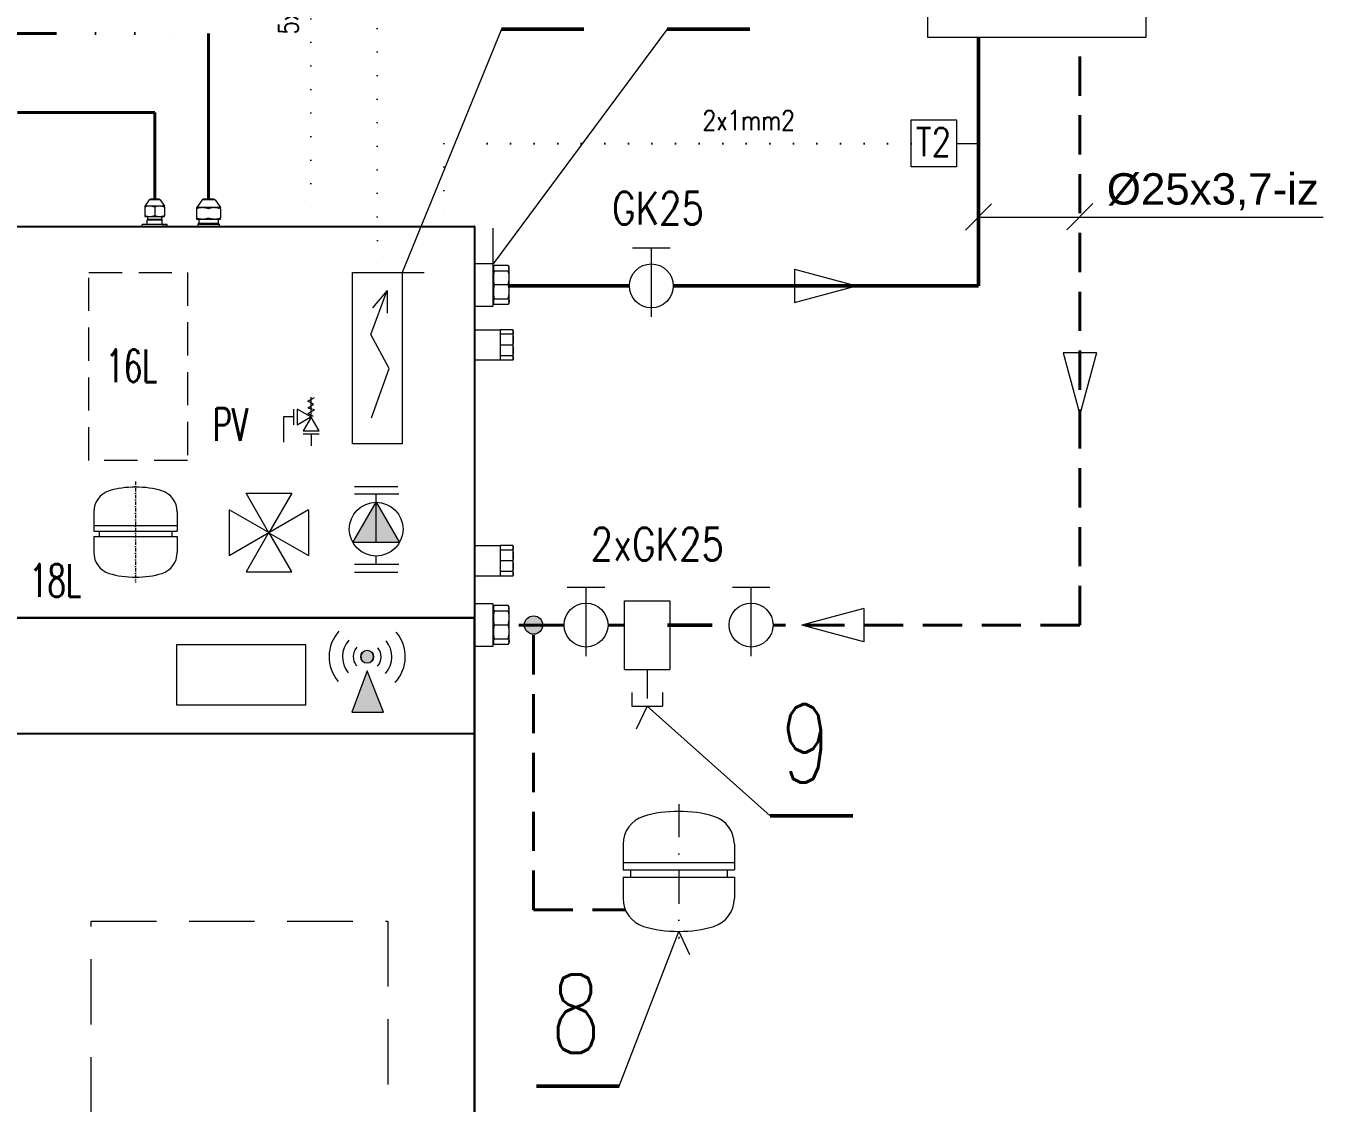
# Model space of a CAD drawing. Header units: millimetres. Extents: x 1046 to 79138, y -20101 to 54562.
# Drawn here: x 8291 to 13251, y 29270 to 33390 of the extents above; entities that cross this region are included whole.
import ezdxf

# ---------------------------------------------------------------- set-up
doc = ezdxf.new("R2010")
doc.units = ezdxf.units.MM
for name, pattern in [('ACAD_ISO06W100', [36, 24, -3, 0, -3, 0, -3, 0, -3]), ('ACAD_ISO07W100', [3, 0, -3]), ('ACAD_ISO11W100', [33, 12, -3, 12, -3, 0, -3]), ('DASH', [75, 50, -25]), ('DASHDOT2', [12.7, 6.35, -3.175, 0, -3.175]), ('DASHED2', [9.525, 6.35, -3.175]), ('ČÁRKOVANÁ3', [7.5, 5, -2.5])]:
    doc.linetypes.add(name, pattern=pattern)
for name, color, linetype, lineweight in [('ARMATURY', 7, 'Continuous', 9), ('H____ZEICHNEN', 7, 'Continuous', 9), ('PISMO-R', 6, 'Continuous', 9), ('PRIEČKY', 7, 'Continuous', 9), ('SPIATOCKA', 5, 'DASHED2', 50), ('STENY', 7, 'Continuous', 9), ('TENKE', 7, 'Continuous', 9), ('vyk-privod', 1, 'Continuous', 50), ('vyk-tc-privod', 175, 'ACAD_ISO06W100', 40), ('vyk-tc-vratka', 30, 'ACAD_ISO11W100', 40), ('vyk-vratka_35°C', 132, 'DASH', 40), ('vyk_POPIS', 7, 'Continuous', 20)]:
    doc.layers.add(name, color=color, linetype=linetype, lineweight=lineweight)
doc.layers.add('PDF2_Geometry', color=7, linetype='Continuous')
doc.layers.add('vyk--TEXT', color=7, linetype='Continuous')
doc.styles.add('ARIAL', font='arial.ttf')
doc.styles.add('ROMANS', font='romans.shx', dxfattribs={"width": 0.65, "height": 100})
doc.styles.add('STYLE4', font='romans.shx', dxfattribs={"width": 0.75, "height": 125})
doc.styles.add('TEXT125', font='romans.shx', dxfattribs={"width": 0.8, "height": 100})

# ---------------------------------------------------------------- blocks, each defined once
blk = doc.blocks.new('predny pohľad 151-A')
at = {"layer": 'PDF2_Geometry', "lineweight": 13}
for points in [[(9772.7, 8562.5), (9772.7, 8561.7), (9773.7, 8561.7), (9773.7, 8562.5), (9773.2, 8562.5), (9772.8, 8562.5), (9772.7, 8562.5), (9772.7, 9060.8), (9772.7, 9061.6), (9773.7, 9061.6), (9773.7, 9060.8), (10372, 9060.8), (10372, 8562.5), (9773.7, 8562.5), (9773.7, 9060.8), (9773.2, 9060.8), (9772.8, 9060.8), (9772.7, 9060.8)], [(9773.7, 9060.8), (9773.7, 9061.3), (9773.7, 9061.6), (9773.7, 9061.8), (10372, 9061.8), (10372, 9061.6), (10372, 9061.3), (10372, 9060.8)], [(10372, 9061.8), (10372, 9061.8)], [(10373, 9060.8), (10373, 8562.5), (10372.9, 8562.5), (10372.5, 8562.5), (10372, 8562.5), (10372, 8561.7), (10373, 8561.7), (10373, 8562.5)], [(10372, 9060.8), (10372, 9060.8)], [(10372, 9060.8), (10372, 9060.8)], [(10372, 9060.8), (10372, 9060.8)], [(10373, 8959.5), (10396.4, 8959.5), (10396.4, 8959.6), (10396.4, 8960), (10396.4, 8960.4), (10396.4, 8961.1), (10396.4, 8962.1), (10396.4, 8963.2), (10396.4, 8964.4), (10396.4, 8965.8), (10396.4, 8967.4), (10396.4, 8969.2), (10396.4, 8971.1), (10396.4, 8973), (10396.4, 8975.1), (10396.4, 8977.3), (10396.4, 8979.6), (10396.4, 8981.8), (10396.4, 8984.2), (10396.4, 8986.6), (10396.4, 8988.9), (10396.4, 8991.2), (10396.4, 8993.5), (10396.4, 8995.8), (10396.4, 8998), (10396.4, 9000.1), (10396.4, 9002), (10396.4, 9003.9), (10396.4, 9005.6), (10396.4, 9007.3), (10396.4, 9008.7), (10396.4, 9010), (10396.4, 9011), (10396.4, 9011.9), (10396.4, 9012.7), (10396.4, 9013.2), (10396.4, 9013.5), (10396.4, 9013.6), (10373, 9013.6)], [(10415.4, 8961.8), (10397.6, 8961.8), (10397.1, 8962.8), (10396.7, 8963.9), (10396.5, 8965.4), (10396.6, 8966.3), (10396.8, 8967.2), (10397.2, 8968.2), (10397.6, 8969), (10415.4, 8969), (10416, 8968), (10416.4, 8966.9), (10416.5, 8965.4), (10416.5, 8964.5), (10416.3, 8963.6), (10415.9, 8962.6), (10415.4, 8961.8), (10416.5, 8963.6), (10416.5, 8963.8), (10416.5, 8964.1), (10416.5, 8964.6), (10416.5, 8965.4), (10416.5, 8966.4), (10416.5, 8967.5), (10416.5, 8968.9), (10416.5, 8970.4), (10416.5, 8972), (10416.5, 8973.9), (10416.5, 8975.8), (10416.5, 8977.9), (10416.5, 8980), (10416.5, 8982.2), (10416.5, 8984.4), (10416.5, 8986.7), (10416.5, 8988.9), (10416.5, 8991.1), (10416.5, 8993.3), (10416.5, 8995.5), (10416.5, 8997.5), (10416.5, 8999.4), (10416.5, 9001.2), (10416.5, 9002.9), (10416.5, 9004.5), (10416.5, 9005.8), (10416.5, 9007), (10416.5, 9007.9), (10416.5, 9008.7), (10416.5, 9009.2), (10416.5, 9009.6), (10416.5, 9009.7), (10415.4, 9011.6)], [(10397.6, 9011.6), (10396.5, 9009.7), (10396.5, 9009.6), (10396.5, 9009.2), (10396.5, 9008.7), (10396.5, 9007.9), (10396.5, 9007), (10396.5, 9005.8), (10396.5, 9004.5), (10396.5, 9002.9), (10396.5, 9001.2), (10396.5, 8999.4), (10396.5, 8997.5), (10396.5, 8995.5), (10396.5, 8993.3), (10396.5, 8991.1), (10396.5, 8988.9), (10396.5, 8986.7), (10396.5, 8984.4), (10396.5, 8982.2), (10396.5, 8980), (10396.5, 8977.9), (10396.5, 8975.8), (10396.5, 8973.9), (10396.5, 8972), (10396.5, 8970.4), (10396.5, 8968.9), (10396.5, 8967.5), (10396.5, 8966.4), (10396.5, 8965.4), (10396.5, 8964.6), (10396.5, 8964.1), (10396.5, 8963.8), (10396.5, 8963.6), (10397.6, 8961.8)], [(10415.4, 9004.3), (10415.9, 9005.2), (10416.3, 9006.1), (10416.5, 9007), (10416.5, 9007.9), (10416.4, 9009.4), (10416, 9010.5), (10415.4, 9011.6), (10397.6, 9011.6), (10397.2, 9010.7), (10396.8, 9009.8), (10396.6, 9008.8), (10396.5, 9007.9), (10396.7, 9006.4), (10397.1, 9005.3), (10397.6, 9004.3)], [(10396.5, 9000.7), (10396.4, 9000.7)], [(10415.4, 8986.7), (10415.9, 8988.8), (10416.3, 8991), (10416.5, 8993.2), (10416.5, 8995.5), (10416.4, 8999.1), (10416, 9001.7), (10415.4, 9004.3), (10397.6, 9004.3), (10397.2, 9002.1), (10396.8, 8999.9), (10396.6, 8997.7), (10396.5, 8995.5), (10396.7, 8991.8), (10397.1, 8989.2), (10397.6, 8986.7)], [(10416.5, 9007.6), (10415.5, 9007.6)], [(10415.4, 8969), (10415.9, 8971.2), (10416.3, 8973.4), (10416.5, 8975.6), (10416.5, 8977.9), (10416.4, 8981.5), (10416, 8984.1), (10415.4, 8986.7), (10397.6, 8986.7), (10397.2, 8984.5), (10396.8, 8982.3), (10396.6, 8980.1), (10396.5, 8977.9), (10396.7, 8974.2), (10397.1, 8971.6), (10397.6, 8969)], [(10396.4, 8972.6), (10396.5, 8972.6)], [(10416.5, 8965.7), (10415.5, 8965.7)], [(10373, 8891.1), (10405.4, 8891.1), (10405.4, 8891.2), (10405.4, 8891.5), (10405.4, 8892), (10405.4, 8892.7), (10405.4, 8893.6), (10405.4, 8894.7), (10405.4, 8896), (10405.4, 8897.4), (10405.4, 8898.9), (10405.4, 8900.6), (10405.4, 8902.4), (10405.4, 8904.2), (10405.4, 8906.2), (10405.4, 8908.1), (10405.4, 8910.1), (10405.4, 8912.1), (10405.4, 8914.1), (10405.4, 8916), (10405.4, 8917.8), (10405.4, 8919.6), (10405.4, 8921.3), (10405.4, 8922.8), (10405.4, 8924.2), (10405.4, 8925.5), (10405.4, 8926.6), (10405.4, 8927.5), (10405.4, 8928.2), (10405.4, 8928.7), (10405.4, 8929), (10405.4, 8929.1), (10373, 8929.1)], [(10405.4, 8928.3), (10405.7, 8929.6), (10405.4, 8928.6)], [(10421.4, 8929.6), (10405.7, 8929.6)], [(10405.4, 8920.9), (10405.7, 8923.9), (10405.4, 8925.2)], [(10405.4, 8907.1), (10405.7, 8910.1), (10405.4, 8913.1)], [(10421.4, 8923.9), (10405.7, 8923.9)], [(10405.4, 8895.1), (10405.7, 8896.3), (10405.4, 8899.4)], [(10421.4, 8910.1), (10405.7, 8910.1)], [(10421.4, 8896.3), (10405.7, 8896.3)], [(10405.4, 8891.6), (10405.7, 8890.6), (10405.4, 8891.9)], [(10421.4, 8890.6), (10405.7, 8890.6)], [(10373, 8616), (10405.4, 8616), (10405.4, 8616), (10405.4, 8616.4), (10405.4, 8616.9), (10405.4, 8617.6), (10405.4, 8618.5), (10405.4, 8619.6), (10405.4, 8620.8), (10405.4, 8622.2), (10405.4, 8623.8), (10405.4, 8625.5), (10405.4, 8627.2), (10405.4, 8629.1), (10405.4, 8631), (10405.4, 8633), (10405.4, 8635), (10405.4, 8636.9), (10405.4, 8638.9), (10405.4, 8640.8), (10405.4, 8642.7), (10405.4, 8644.5), (10405.4, 8646.1), (10405.4, 8647.7), (10405.4, 8649.1), (10405.4, 8650.3), (10405.4, 8651.4), (10405.4, 8652.3), (10405.4, 8653), (10405.4, 8653.6), (10405.4, 8653.9), (10405.4, 8654), (10373, 8654)], [(10405.4, 8653.2), (10405.7, 8654.5), (10405.4, 8653.5)], [(10405.4, 8645.7), (10405.7, 8648.7), (10405.4, 8650)], [(10421.4, 8654.5), (10405.7, 8654.5)], [(10421.4, 8648.7), (10405.7, 8648.7)], [(10405.4, 8631.9), (10405.7, 8635), (10405.4, 8638)], [(10421.4, 8635), (10405.7, 8635)], [(10405.4, 8619.9), (10405.7, 8621.2), (10405.4, 8624.2)], [(10405.4, 8616.4), (10405.7, 8615.5), (10405.4, 8616.7)], [(10421.4, 8621.2), (10405.7, 8621.2)], [(10421.4, 8615.5), (10405.7, 8615.5)], [(10373, 8525.9), (10396.4, 8525.9), (10396.4, 8526), (10396.4, 8526.3), (10396.4, 8526.8), (10396.4, 8527.5), (10396.4, 8528.4), (10396.4, 8529.5), (10396.4, 8530.8), (10396.4, 8532.2), (10396.4, 8533.8), (10396.4, 8535.5), (10396.4, 8537.4), (10396.4, 8539.4), (10396.4, 8541.5), (10396.4, 8543.7), (10396.4, 8545.9), (10396.4, 8548.2), (10396.4, 8550.5), (10396.4, 8552.9), (10396.4, 8555.3), (10396.4, 8557.6), (10396.4, 8559.9), (10396.4, 8562.2), (10396.4, 8564.3), (10396.4, 8566.4), (10396.4, 8568.4), (10396.4, 8570.3), (10396.4, 8572), (10396.4, 8573.6), (10396.4, 8575.1), (10396.4, 8576.3), (10396.4, 8577.4), (10396.4, 8578.3), (10396.4, 8579), (10396.4, 8579.5), (10396.4, 8579.8), (10396.4, 8579.9), (10373, 8579.9)], [(10396.5, 8567), (10396.4, 8567)], [(10397.6, 8577.9), (10396.5, 8576), (10396.5, 8575.9), (10396.5, 8575.6), (10396.5, 8575), (10396.5, 8574.3), (10396.5, 8573.3), (10396.5, 8572.1), (10396.5, 8570.8), (10396.5, 8569.3), (10396.5, 8567.6), (10396.5, 8565.8), (10396.5, 8563.9), (10396.5, 8561.8), (10396.5, 8559.7), (10396.5, 8557.5), (10396.5, 8555.3), (10396.5, 8553), (10396.5, 8550.8), (10396.5, 8548.5), (10396.5, 8546.3), (10396.5, 8544.2), (10396.5, 8542.2), (10396.5, 8540.2), (10396.5, 8538.4), (10396.5, 8536.7), (10396.5, 8535.2), (10396.5, 8533.9), (10396.5, 8532.7), (10396.5, 8531.8), (10396.5, 8531), (10396.5, 8530.4), (10396.5, 8530.1), (10396.5, 8530), (10397.6, 8528.1), (10397.1, 8529.2), (10396.7, 8530.2), (10396.5, 8531.8), (10396.6, 8532.7), (10396.8, 8533.6), (10397.2, 8534.5), (10397.6, 8535.4), (10415.4, 8535.4), (10416, 8534.3), (10416.4, 8533.3), (10416.5, 8531.8), (10416.5, 8530.8), (10416.3, 8529.9), (10415.9, 8529), (10415.4, 8528.1), (10397.6, 8528.1)], [(10415.4, 8570.6), (10415.9, 8571.5), (10416.3, 8572.4), (10416.5, 8573.3), (10416.5, 8574.3), (10416.4, 8575.8), (10416, 8576.9), (10415.4, 8577.9), (10397.6, 8577.9), (10397.2, 8577), (10396.8, 8576.1), (10396.6, 8575.2), (10396.5, 8574.3), (10396.7, 8572.8), (10397.1, 8571.7), (10397.6, 8570.6)], [(10415.4, 8553), (10415.9, 8555.2), (10416.3, 8557.4), (10416.5, 8559.6), (10416.5, 8561.8), (10416.4, 8565.4), (10416, 8568.1), (10415.4, 8570.6), (10397.6, 8570.6), (10397.2, 8568.5), (10396.8, 8566.3), (10396.6, 8564), (10396.5, 8561.8), (10396.7, 8558.2), (10397.1, 8555.6), (10397.6, 8553)], [(10415.4, 8528.1), (10416.5, 8530), (10416.5, 8530.1), (10416.5, 8530.4), (10416.5, 8531), (10416.5, 8531.8), (10416.5, 8532.7), (10416.5, 8533.9), (10416.5, 8535.2), (10416.5, 8536.7), (10416.5, 8538.4), (10416.5, 8540.2), (10416.5, 8542.2), (10416.5, 8544.2), (10416.5, 8546.3), (10416.5, 8548.5), (10416.5, 8550.8), (10416.5, 8553), (10416.5, 8555.3), (10416.5, 8557.5), (10416.5, 8559.7), (10416.5, 8561.8), (10416.5, 8563.9), (10416.5, 8565.8), (10416.5, 8567.6), (10416.5, 8569.3), (10416.5, 8570.8), (10416.5, 8572.1), (10416.5, 8573.3), (10416.5, 8574.3), (10416.5, 8575), (10416.5, 8575.6), (10416.5, 8575.9), (10416.5, 8576), (10415.4, 8577.9)], [(10416.5, 8574), (10415.5, 8574)], [(10372, 8562.5), (10372, 8562), (10372, 8561.7), (10372, 8561.5), (9773.7, 8561.5), (9773.7, 8561.7), (9773.7, 8562), (9773.7, 8562.5)], [(10372, 8414.1), (10372, 8562.5)], [(10372, 8562.5), (10372, 8562.5)], [(10372, 8562.5), (10372, 8562.5)], [(10373, 8561.7), (10373, 8414.9)], [(10415.4, 8535.4), (10415.9, 8537.6), (10416.3, 8539.8), (10416.5, 8542), (10416.5, 8544.2), (10416.4, 8547.9), (10416, 8550.4), (10415.4, 8553), (10397.6, 8553), (10397.2, 8550.8), (10396.8, 8548.7), (10396.6, 8546.4), (10396.5, 8544.2), (10396.7, 8540.6), (10397.1, 8538), (10397.6, 8535.4)], [(10396.4, 8539), (10396.5, 8539)], [(10416.5, 8532.1), (10415.5, 8532.1)], [(9773.7, 8414.1), (9773.7, 8414.6), (9773.7, 8415), (9773.7, 8415.1), (10372, 8415.1), (10372, 8415), (10372, 8414.6), (10372, 8414.1)], [(10373, 8414.1), (10372.9, 8414.1), (10372.5, 8414.1), (10372, 8414.1), (10372, 8414.9), (10373, 8414.9), (10373, 8414.1), (10373, 7216.5), (10372.9, 7216.5), (10372.5, 7216.5), (10372, 7216.5), (10372, 7216), (10372, 7215.6), (10372, 7215.5), (9773.7, 7215.5), (9773.7, 7215.6), (9773.7, 7216), (9773.7, 7216.5)], [(10372, 8414.1), (10372, 8414.1)], [(10372, 8414.1), (10372, 8414.1)], [(10372, 8414.1), (10372, 8414.1)]]:
    blk.add_lwpolyline(points, dxfattribs=at)
for points in [[(10373, 9061.6), (10372, 9061.6), (10372, 9060.8), (10372.5, 9060.8), (10372.9, 9060.8), (10373, 9060.8)], [(10421.8, 8926.8), (10421.8, 8927.5), (10421.8, 8928), (10421.8, 8928.1), (10421.4, 8929.6), (10421.7, 8928.2)], [(10421.8, 8917), (10421.8, 8918.8), (10421.8, 8920.5), (10421.8, 8922.1), (10421.8, 8923.5), (10421.8, 8924.8), (10421.8, 8925.9), (10421.8, 8926.7), (10421.7, 8925.3), (10421.4, 8923.9), (10421.7, 8920.5)], [(10421.8, 8903.2), (10421.8, 8905.1), (10421.8, 8907.1), (10421.8, 8909.1), (10421.8, 8911.1), (10421.8, 8913.1), (10421.8, 8915.1), (10421.8, 8917), (10421.7, 8913.6), (10421.4, 8910.1), (10421.7, 8906.7)], [(10421.8, 8903.2), (10421.7, 8899.8), (10421.4, 8896.3), (10421.7, 8894.9), (10421.8, 8893.5), (10421.8, 8894.3), (10421.8, 8895.4), (10421.8, 8896.7), (10421.8, 8898.1), (10421.8, 8899.7), (10421.8, 8901.4)], [(10421.4, 8890.6), (10421.8, 8892.1), (10421.8, 8892.2), (10421.8, 8892.7), (10421.8, 8893.5), (10421.7, 8892)], [(10421.8, 8651.6), (10421.8, 8652.4), (10421.8, 8652.8), (10421.8, 8653), (10421.4, 8654.5), (10421.7, 8653)], [(10421.8, 8641.8), (10421.8, 8643.7), (10421.8, 8645.4), (10421.8, 8647), (10421.8, 8648.4), (10421.8, 8649.6), (10421.8, 8650.7), (10421.8, 8651.6), (10421.7, 8650.2), (10421.4, 8648.7), (10421.7, 8645.3)], [(10421.8, 8628.1), (10421.8, 8630), (10421.8, 8632), (10421.8, 8634), (10421.8, 8636), (10421.8, 8638), (10421.8, 8640), (10421.8, 8641.8), (10421.7, 8638.4), (10421.4, 8635), (10421.7, 8631.5)], [(10421.8, 8628.1), (10421.7, 8624.6), (10421.4, 8621.2), (10421.7, 8619.8), (10421.8, 8618.3), (10421.8, 8619.2), (10421.8, 8620.3), (10421.8, 8621.5), (10421.8, 8623), (10421.8, 8624.5), (10421.8, 8626.3)], [(10421.4, 8615.5), (10421.8, 8617), (10421.8, 8617.1), (10421.8, 8617.6), (10421.8, 8618.3), (10421.7, 8616.9)], [(9992.7, 8527.6), (9992.7, 8451.4), (10157.4, 8451.4), (10157.4, 8527.6)], [(9773.7, 8414.1), (9773.7, 7216.5), (10372, 7216.5), (10372, 8414.1)]]:
    blk.add_lwpolyline(points, close=True, dxfattribs=at)
blk.add_open_spline([(10372.6, 9061.6), (10372.5, 9061.7), (10372.2, 9061.8), (10372, 9061.8)], degree=3, dxfattribs=at)

msp = doc.modelspace()

# ---------------------------------------------------------------- hatches: boundary and pattern name
at = {"layer": 'ARMATURY', "ltscale": 2}
msp.add_hatch(color=256, dxfattribs=at).paths.add_polyline_path([(9630.7, 31568.1), (9541.7, 31413.9), (9719.8, 31413.9)])
at = {"layer": 'TENKE'}
h = msp.add_hatch(color=256, dxfattribs=at)
h.paths.add_polyline_path([(10232.5, 31133.6, 0.414214), (10197.5, 31098.6), (10232.5, 31098.6)])
h.paths.add_polyline_path([(10232.5, 31133.6), (10232.5, 31063.6, 0.414214), (10267.5, 31098.6, 0.414214)])
h.paths.add_polyline_path([(10232.5, 31098.6), (10197.5, 31098.6, 0.414214), (10232.5, 31063.6)])
at = {"layer": 'TENKE', "ltscale": 50}
h = msp.add_hatch(color=256, dxfattribs=at)
h.dxf.hatch_style = 1
h.paths.add_polyline_path([(9620.8, 30977.4, 1), (9571.5, 30977.4, 1)])
h.paths.add_polyline_path([(9596.2, 30924), (9537.6, 30765.9), (9658.9, 30765.9)])

# ---------------------------------------------------------------- linework, layer by layer
at = {"color": 0, "linetype": 'ACAD_ISO07W100', "ltscale": 30}
msp.add_line((11676.5, 32941.3, -7), (9889.3, 32941.3, -1.9), dxfattribs=at)
at = {"layer": 'ARMATURY'}
for p, q in [((10754.8, 32539.8, -0.8), (10611.1, 32539.8, -0.8)), ((9381.9, 31894.4, -0.8), (9381.9, 31970.8, -0.8)), ((9275.9, 31894.5, -0.8), (9275.9, 31798.1, -0.8)), ((9316, 31894.5, -0.8), (9275.9, 31894.5, -0.8)), ((9316, 31864.1, -0.8), (9316, 31924.9, -0.8)), ((9381.2, 31894.5, -0.8), (9328.6, 31924.9, -0.8)), ((9328.6, 31924.9, -0.8), (9328.6, 31864.1, -0.8)), ((9328.6, 31864.1, -0.8), (9381.2, 31894.5, -0.8)), ((9381.9, 31894.4, -0.8), (9351.5, 31841.7, -0.8)), ((9368.8, 31908.1, -0.8), (9395.1, 31921.3, -0.8)), ((9368.8, 31908.1, -0.8), (9389.2, 31897.9, -0.8)), ((9412.3, 31841.7, -0.8), (9381.9, 31894.4, -0.8)), ((9351.5, 31841.7, -0.8), (9412.3, 31841.7, -0.8)), ((9412.3, 31829.1, -0.8), (9351.5, 31829.1, -0.8)), ((9381.9, 31829.1, -0.8), (9381.9, 31784.7, -0.8)), ((10505.1, 31242.3, -0.8), (10361.3, 31242.3, -0.8)), ((11136.3, 31242.3, -0.8), (10992.6, 31242.3, -0.8))]:
    msp.add_line(p, q, dxfattribs=at)
at = {"layer": 'ARMATURY', "ltscale": 2}
for p, q in [((10682.9, 32277.1, -0.8), (10682.9, 32539.8, -0.8)), ((9548.2, 31629.2, -0.8), (9713.2, 31629.2, -0.8)), ((9717.9, 31599.8, -0.8), (9548.2, 31599.8, -0.8)), ((9717.9, 31330.8, -0.8), (9548.2, 31330.8, -0.8)), ((9548.2, 31301.4, -0.8), (9713.2, 31301.4, -0.8)), ((10433.2, 30979.6, -0.8), (10433.2, 31242.3, -0.8)), ((11064.4, 30979.6, -0.8), (11064.4, 31242.3, -0.8)), ((10666.7, 30928.4, -1.2), (10666.7, 30817.4, -1.2)), ((10608.1, 30841.1, -1.2), (10608.1, 30788.5, -1.2)), ((10725.3, 30841.1, -1.2), (10725.3, 30788.5, -1.2)), ((10608.1, 30788.5, -1.2), (10725.3, 30788.5, -1.2))]:
    msp.add_line(p, q, dxfattribs=at)
at = {"layer": 'ARMATURY', "ltscale": 2, "elevation": -0.8}
msp.add_lwpolyline([(9630.7, 31568.1), (9719.8, 31413.9), (9541.7, 31413.9)], close=True, dxfattribs=at)
at = {"layer": 'ARMATURY'}
for centre in [(10682.9, 32396.1, -0.8), (10433.2, 31098.6, -0.8), (11064.4, 31098.6, -0.8)]:
    msp.add_circle(centre, 84, dxfattribs=at)
at = {"layer": 'ARMATURY', "ltscale": 2}
msp.add_circle((9630.7, 31465.3, -0.8), 102.8, dxfattribs=at)
at = {"layer": 'H____ZEICHNEN'}
for p, q in [((9133.1, 31602.8, -0.8), (9307.7, 31602.8, -0.8)), ((9220.4, 31451.6, -0.8), (9133.1, 31602.8, -0.8)), ((9307.7, 31602.8, -0.8), (9220.4, 31451.6, -0.8)), ((9630.7, 31413.9, -0.8), (9630.7, 31599.8, -0.8)), ((9068.6, 31539.8, -0.8), (9068.6, 31365.2, -0.8)), ((9219.8, 31452.5, -0.8), (9068.6, 31539.8, -0.8)), ((9371.6, 31538.9, -0.8), (9220.4, 31451.6, -0.8)), ((9371.6, 31538.9, -0.8), (9371.6, 31364.3, -0.8)), ((9068.6, 31365.2, -0.8), (9219.8, 31452.5, -0.8)), ((9220.4, 31453.4, -0.8), (9133.1, 31302.2, -0.8)), ((9307.7, 31302.2, -0.8), (9220.4, 31453.4, -0.8)), ((9220.4, 31451.6, -0.8), (9371.6, 31364.3, -0.8)), ((9630.7, 31330.8, -0.8), (9630.7, 31362.5, -0.8)), ((9133.1, 31302.2, -0.8), (9307.7, 31302.2, -0.8))]:
    msp.add_line(p, q, dxfattribs=at)
at = {"layer": 'PISMO-R', "color": 0}
for p, q in [((10109.5, 33378, -0.8), (9730.7, 32447.3, -0.8)), ((10743.4, 33378, -0.8), (10078.5, 32480.2, -0.8)), ((11884, 32609.4, -8.4), (11984, 32709.4, -8.4)), ((12271.2, 32610.6, -6.3), (12371.2, 32710.6, -6.3)), ((11934, 32659.4, -8.4), (13251.5, 32659.4, -11)), ((11137.5, 30369, -1.6), (10666.7, 30788.5, -1.2)), ((10559.6, 29334.7, -1), (10787.5, 29926.7, -0.8))]:
    msp.add_line(p, q, dxfattribs=at)
at = {"layer": 'SPIATOCKA', "ltscale": 50}
msp.add_line((10915.8, 31098.6, -0.8), (10745.3, 31098.6, -0.8), dxfattribs=at)
at = {"layer": 'STENY', "ltscale": 2}
for p, q in [((11850, 32940.8, -7), (11934, 32940.8, -7)), ((8550.8, 31531.7, -0.8), (8550.8, 31458.2, -0.8)), ((8870, 31531.7, -0.8), (8870, 31458.2, -0.8)), ((8550.8, 31479.2, -0.8), (8870, 31479.2, -0.8)), ((8550.8, 31458.2, -0.8), (8870, 31458.2, -0.8)), ((8571.8, 31458.2, -0.8), (8571.8, 31437.2, -0.8)), ((8849, 31458.2, -0.8), (8849, 31437.2, -0.8)), ((8550.8, 31437.2, -0.8), (8870, 31437.2, -0.8)), ((8550.8, 31437.2, -0.8), (8550.8, 31376.3, -0.8)), ((8870, 31437.2, -0.8), (8870, 31376.3, -0.8)), ((10574.7, 30259.9, -0.8), (10574.7, 30161.9, -0.8)), ((11000.3, 30259.9, -0.8), (11000.3, 30161.9, -0.8)), ((10574.7, 30189.9, -0.8), (11000.3, 30189.9, -0.8)), ((10574.7, 30161.9, -0.8), (11000.3, 30161.9, -0.8)), ((10602.7, 30161.9, -0.8), (10602.7, 30133.9, -0.8)), ((10972.3, 30161.9, -0.8), (10972.3, 30133.9, -0.8)), ((10574.7, 30133.9, -0.8), (11000.3, 30133.9, -0.8)), ((10574.7, 30133.9, -0.8), (10574.7, 30052.7, -0.8)), ((11000.3, 30133.9, -0.8), (11000.3, 30052.7, -0.8))]:
    msp.add_line(p, q, dxfattribs=at)
at = {"layer": 'STENY'}
for p, q in [((8763.2, 32725.7, -0.8), (8746.4, 32701.2, -0.8)), ((8821, 32701.2, -0.8), (8746.4, 32701.2, -0.8)), ((8746.6, 32701.2, -0.8), (8746.4, 32701.1, -0.8)), ((8746.4, 32701.1, -0.8), (8746.4, 32697.8, -0.8)), ((8746.4, 32697.8, -0.8), (8746.4, 32664.9, -0.8)), ((8804.2, 32725.7, -0.8), (8763.2, 32725.7, -0.8)), ((8801, 32727.4, -0.8), (8766.4, 32727.4, -0.8)), ((8783.7, 32697.8, -0.8), (8783.7, 32664.9, -0.8)), ((8804.2, 32725.7, -0.8), (8821, 32701.2, -0.8)), ((8820.8, 32701.2, -0.8), (8821, 32701.1, -0.8)), ((8821, 32697.8, -0.8), (8821, 32701.1, -0.8)), ((8821, 32697.8, -0.8), (8821, 32664.9, -0.8)), ((8944.3, 32695.5, -0.8), (8944, 32695.4, -0.8)), ((8944, 32695.4, -0.8), (8944, 32691.3, -0.8)), ((8944, 32691.3, -0.8), (8944, 32655.8, -0.8)), ((8964.7, 32725.2, -0.8), (8944.3, 32695.5, -0.8)), ((9034.8, 32695.5, -0.8), (8944.3, 32695.5, -0.8)), ((9014.4, 32725.2, -0.8), (8964.7, 32725.2, -0.8)), ((9010.5, 32727.3, -0.8), (8968.6, 32727.3, -0.8)), ((9014.4, 32725.2, -0.8), (9034.8, 32695.5, -0.8)), ((9034.8, 32695.5, -0.8), (9035.1, 32695.4, -0.8)), ((9035.1, 32691.3, -0.8), (9035.1, 32695.4, -0.8)), ((9035.1, 32691.3, -0.8), (9035.1, 32655.8, -0.8)), ((8746.4, 32664.9, -0.8), (8746.4, 32661.6, -0.8)), ((8746.6, 32661.5, -0.8), (8746.4, 32661.6, -0.8)), ((8746.6, 32661.5, -0.8), (8820.8, 32661.5, -0.8)), ((8756.9, 32649.8, -0.8), (8755, 32647, -0.8)), ((8812.4, 32647, -0.8), (8755, 32647, -0.8)), ((8755, 32631.2, -0.8), (8755, 32647, -0.8)), ((8756.9, 32649.8, -0.8), (8756.9, 32661.5, -0.8)), ((8810.5, 32649.8, -0.8), (8756.9, 32649.8, -0.8)), ((8810.5, 32649.8, -0.8), (8810.5, 32661.5, -0.8)), ((8810.5, 32649.8, -0.8), (8812.4, 32647, -0.8)), ((8812.4, 32631.2, -0.8), (8812.4, 32647, -0.8)), ((8820.8, 32661.5, -0.8), (8821, 32661.6, -0.8)), ((8821, 32661.6, -0.8), (8821, 32664.9, -0.8)), ((8944, 32655.8, -0.8), (8944, 32651.8, -0.8)), ((8944.2, 32651.6, -0.8), (8944, 32651.8, -0.8)), ((8944.2, 32651.6, -0.8), (9034.9, 32651.6, -0.8)), ((8952.1, 32651.6, -0.8), (8952.1, 32635.4, -0.8)), ((9027.1, 32651.6, -0.8), (9027.1, 32635.4, -0.8)), ((9034.9, 32651.6, -0.8), (9035.1, 32651.8, -0.8)), ((9035.1, 32651.8, -0.8), (9035.1, 32655.8, -0.8)), ((8831.1, 32631.2, -0.8), (8736.2, 32631.2, -0.8)), ((8755, 32631.2, -0.8), (8736.2, 32631.2, -0.8)), ((8736.2, 32626.2, -0.8), (8736.2, 32631.2, -0.8)), ((8812.4, 32631.2, -0.8), (8755, 32631.2, -0.8)), ((8812.4, 32631.2, -0.8), (8831.1, 32631.2, -0.8)), ((8831.1, 32626.2, -0.8), (8831.1, 32631.2, -0.8)), ((8952.1, 32635.4, -0.8), (8949.1, 32631.7, -0.8)), ((8949.1, 32631.7, -0.8), (9030.1, 32631.7, -0.8)), ((8949.1, 32631.7, -0.8), (8949.1, 32626.2, -0.8)), ((8952.1, 32635.4, -0.8), (9027.1, 32635.4, -0.8)), ((9027.1, 32635.4, -0.8), (9030.1, 32631.7, -0.8)), ((9030.1, 32631.7, -0.8), (9030.1, 32626.2, -0.8))]:
    msp.add_line(p, q, dxfattribs=at)
at = {"layer": 'STENY', "linetype": 'DASHDOT2', "ltscale": 2}
msp.add_line((8710.4, 31647.2, -0.8), (8710.4, 31260.8, -0.8), dxfattribs=at)
at = {"layer": 'STENY', "linetype": 'DASHDOT2', "ltscale": 20}
msp.add_line((10787.5, 30413.9, -0.8), (10787.5, 29898.7, -0.8), dxfattribs=at)
at = {"layer": 'STENY'}
for centre, radius, start, end in [((8770.3, 32626.5, -0.8), 75.2, 103.5148, 108.54), ((8765.5, 32646.7, -0.8), 54.4, 92.7951, 103.6214), ((8765, 32651, -0.8), 50, 79.8361, 92.4648), ((8766.4, 32723.5, -0.8), 3.88, 90, 145.5059), ((8762.9, 32638.6, -0.8), 62.6, 74.3713, 79.9615), ((8759.4, 32625.2, -0.8), 76.5, 71.4685, 74.5111), ((8807.6, 32626.5, -0.8), 75.2, 103.5148, 108.54), ((8802.8, 32646.7, -0.8), 54.4, 92.7951, 103.6214), ((8802.3, 32651, -0.8), 50, 79.8361, 92.4648), ((8801, 32723.5, -0.8), 3.88, 34.4941, 90), ((8800.3, 32638.6, -0.8), 62.6, 74.3713, 79.9615), ((8796.7, 32625.2, -0.8), 76.5, 71.4685, 74.5111), ((8973.2, 32604.3, -0.8), 91.8, 103.5148, 108.54), ((8967.4, 32629, -0.8), 66.4, 92.7951, 103.6214), ((8966.8, 32634.2, -0.8), 61.1, 79.8361, 92.4648), ((8968.6, 32722.6, -0.8), 4.71, 90, 145.5059), ((8964.2, 32619.1, -0.8), 76.4, 74.3713, 79.9615), ((8959.9, 32602.7, -0.8), 93.5, 71.4685, 74.5111), ((9018.8, 32604.3, -0.8), 91.8, 103.5148, 108.54), ((9012.9, 32629, -0.8), 66.4, 92.7951, 103.6214), ((9012.3, 32634.2, -0.8), 61.1, 79.8361, 92.4648), ((9010.5, 32722.6, -0.8), 4.71, 34.4941, 90), ((9009.8, 32619.1, -0.8), 76.4, 74.3713, 79.9615), ((9005.4, 32602.7, -0.8), 93.5, 71.4685, 74.5111), ((8770.7, 32737.5, -0.8), 76.5, 251.4685, 254.5111), ((8767.1, 32724.1, -0.8), 62.6, 254.3713, 259.9615), ((8765.1, 32711.7, -0.8), 50, 259.8361, 272.4648), ((8764.6, 32716, -0.8), 54.4, 272.7951, 283.6214), ((8759.8, 32736.2, -0.8), 75.2, 283.5148, 288.54), ((8808, 32737.5, -0.8), 76.5, 251.4685, 254.5111), ((8804.5, 32724.1, -0.8), 62.6, 254.3713, 259.9615), ((8802.4, 32711.7, -0.8), 50, 259.8361, 272.4648), ((8801.9, 32716, -0.8), 54.4, 272.7951, 283.6214), ((8776, 32821.1, -0.8), 165.4, 282.0479, 285.2077), ((8797.1, 32736.2, -0.8), 75.2, 283.5148, 288.54), ((8973.7, 32744.5, -0.8), 93.5, 251.4685, 254.5111), ((8969.4, 32728, -0.8), 76.4, 254.3713, 259.9615), ((8966.8, 32712.9, -0.8), 61.1, 259.8361, 272.4648), ((8966.2, 32718.2, -0.8), 66.4, 272.7951, 283.6214), ((8960.4, 32742.9, -0.8), 91.8, 283.5148, 288.54), ((9019.3, 32744.5, -0.8), 93.5, 251.4685, 254.5111), ((9014.9, 32728, -0.8), 76.4, 254.3713, 259.9615), ((9012.4, 32712.9, -0.8), 61.1, 259.8361, 272.4648), ((9011.8, 32718.2, -0.8), 66.4, 272.7951, 283.6214), ((9006, 32742.9, -0.8), 91.8, 283.5148, 288.54)]:
    msp.add_arc(centre, radius, start, end, dxfattribs=at)
at = {"layer": 'STENY', "ltscale": 2}
for centre, radius, start, end in [((8634.8, 31531.7, -0.8), 84, 107.4126, 180), ((8786, 31531.7, -0.8), 84, 0, 72.5874), ((8634.8, 31376.3, -0.8), 84, 180, 252.5874), ((8786, 31376.3, -0.8), 84, 287.4126, 0), ((10686.7, 30259.9, -0.8), 112, 107.4126, 180), ((10888.3, 30259.9, -0.8), 112, 0, 72.5874), ((10686.7, 30052.7, -0.8), 112, 180, 252.5874), ((10888.3, 30052.7, -0.8), 112, 287.4126, 0)]:
    msp.add_arc(centre, radius, start, end, dxfattribs=at)
for centre, major_axis, start_param, end_param in [((8710.4, 31542.2, -0.8), (-180.4, 0), 4.119757, 5.305021), ((8710.4, 31365.8, -0.8), (-180.4, 0), 7.261349, 8.446614), ((10787.5, 30273.9, -0.8), (-240.5, 0), 4.119757, 5.305021), ((10787.5, 30038.7, -0.8), (-240.5, 0), 7.261349, 8.446614)]:
    msp.add_ellipse(centre, major_axis=major_axis, ratio=0.465746, start_param=start_param, end_param=end_param, dxfattribs=at)
at = {"layer": 'TENKE', "color": 7, "linetype": 'ACAD_ISO07W100', "ltscale": 30}
for p, q in [((9381.4, 35220.1, -0.8), (9381.4, 32621.9, -0.8)), ((9631.5, 35002.8, -0.8), (9635.3, 32447.3, -0.8)), ((9889.3, 32941.3, -0.8), (9889.3, 32621.9, -0.8)), ((9889.3, 32941.3, -0.8), (9889.3, 32622.5, -0.8))]:
    msp.add_line(p, q, dxfattribs=at)
at = {"layer": 'TENKE', "ltscale": 50}
for p, q in [((10078.5, 32480.2, -0.8), (10078.5, 32617.4, -0.8)), ((9369.5, 31955.6, -0.8), (9394.9, 31969, -0.8)), ((9391.3, 31944, -0.8), (9369.5, 31955.6, -0.8)), ((9369.9, 31927.7, -0.8), (9391.3, 31944, -0.8)), ((9395.1, 31921.3, -0.8), (9369.9, 31927.7, -0.8)), ((9596.2, 30924, -0.8), (9537.6, 30765.9, -0.8)), ((9658.9, 30765.9, -0.8), (9596.2, 30924, -0.8)), ((9537.6, 30765.9, -0.8), (9658.9, 30765.9, -0.8)), ((10666.7, 30788.5, -1.2), (10625.4, 30699.7, -1.6)), ((10787.5, 29926.7, -0.8), (10828.8, 29837.9, -1.2))]:
    msp.add_line(p, q, dxfattribs=at)
at = {"layer": 'TENKE'}
for p, q in [((9730.7, 32447.3, -0.8), (9813.9, 32447.3, -0.8)), ((11230.7, 32459.9, -0.8), (11467.3, 32396.1, -0.8)), ((11230.7, 32459.9, -0.8), (11230.7, 32332.2, -0.8)), ((11230.7, 32332.2, -0.8), (11467.3, 32396.1, -0.8)), ((9610.3, 32209.8, -0.8), (9672.5, 32378.8, -0.8)), ((9672.5, 32378.8, -0.8), (9616.1, 32312.6, -0.8)), ((9672.5, 32378.8, -0.8), (9672.5, 32291.8, -0.8)), ((9679.9, 32080.6, -0.8), (9610.3, 32209.8, -0.8)), ((12257.3, 32140.3, -2.5), (12321.2, 31903.7, -2.5)), ((12385, 32140.3, -2.5), (12257.3, 32140.3, -2.5)), ((12385, 32140.3, -2.5), (12321.2, 31903.7, -2.5)), ((9612.8, 31891.8, -0.8), (9679.9, 32080.6, -0.8)), ((11495, 31162.4, -0.8), (11258.4, 31098.6, -0.8)), ((11495, 31162.4, -0.8), (11495, 31034.7, -0.8)), ((11495, 31034.7, -0.8), (11258.4, 31098.6, -0.8)), ((10580.3, 30928.4, -1.2), (10753, 30928.4, -1.2))]:
    msp.add_line(p, q, dxfattribs=at)
for points, elevation in [([(12573.3, 33345.9), (11740.8, 33345.9), (11740.8, 33932.2), (12573.3, 33932.2)], -10.7), ([(11676.5, 33030.7), (11850, 33030.7), (11850, 32850.9), (11676.5, 32850.9)], -7), ([(9540, 32447.3), (9730.7, 32447.3), (9730.7, 31792.4), (9540, 31792.4)], -0.8)]:
    msp.add_lwpolyline(points, close=True, dxfattribs=dict(at, elevation=elevation))
at = {"layer": 'TENKE', "linetype": 'DASHED2', "ltscale": 20, "elevation": -0.8}
msp.add_lwpolyline([(8532.4, 32447.3), (8908.6, 32447.3), (8908.6, 31728.6), (8532.4, 31728.6)], close=True, dxfattribs=at)
at = {"layer": 'TENKE', "elevation": -1.2}
msp.add_lwpolyline([(10580.3, 30928.4), (10580.3, 31190.7), (10753, 31190.7), (10753, 30928.4)], dxfattribs=at)
at = {"layer": 'TENKE', "linetype": 'ČÁRKOVANÁ3', "ltscale": 50, "elevation": -0.8}
msp.add_lwpolyline([(8540.8, 29966.4), (9675.1, 29966.4), (9675.1, 27695.5), (8540.8, 27695.5)], close=True, dxfattribs=at)
at = {"layer": 'TENKE'}
msp.add_circle((10232.5, 31098.6, -0.8), 35, dxfattribs=at)
at = {"layer": 'TENKE', "ltscale": 50}
msp.add_circle((9596.2, 30977.4, -0.8), 24.7, dxfattribs=at)
for radius, start, end in [(145.8, 137.6372, 220.2638), (145.8, 317.6372, 40.2638), (94.6, 137.6372, 220.2638), (53.4, 137.6372, 220.2638), (53.4, 317.6372, 40.2638), (94.6, 317.6372, 40.2638), (24.7, 137.6372, 220.2638), (24.7, 317.6372, 40.2638)]:
    msp.add_arc((9596.2, 30977.4, -0.8), radius, start, end, dxfattribs=at)
at = {"layer": 'vyk-privod', "ltscale": 2}
for p, q in [((10425.1, 33378, -0.8), (10109.5, 33378, -0.8)), ((11059, 33378, -0.8), (10743.4, 33378, -0.8)), ((11934, 32396.1, -4.7), (11934, 33345.9, -8.7)), ((11453.1, 30369, -1.6), (11137.5, 30369, -1.6)), ((10244, 29334.7, -1), (10559.6, 29334.7, -1))]:
    msp.add_line(p, q, dxfattribs=at)
at = {"layer": 'vyk-privod'}
for p, q in [((10326, 32396.1, -0.8), (10139, 32396.1, -0.8)), ((10598.9, 32396.1, -0.8), (10326, 32396.1, -0.8)), ((11934, 32396.1, -0.8), (10766.9, 32396.1, -0.8))]:
    msp.add_line(p, q, dxfattribs=at)
at = {"layer": 'vyk-tc-privod', "ltscale": 50}
for p, q in [((7207.8, 33361, -1.3), (8989.6, 33361, -1.3)), ((8989.6, 32727.3, -0.8), (8989.6, 33361, -0.8))]:
    msp.add_line(p, q, dxfattribs=at)
at = {"layer": 'vyk-tc-vratka', "ltscale": 50}
for p, q in [((7509.7, 33059.1, -1.3), (8783.7, 33059.1, -1.3)), ((8783.7, 32727.4, -0.8), (8783.7, 33059.1, -0.8))]:
    msp.add_line(p, q, dxfattribs=at)
at = {"layer": 'vyk-vratka_35°C', "ltscale": 3}
for p, q in [((12321.2, 31098.6, -0.8), (12321.2, 33345.9, -8.8)), ((10326, 31098.6, -0.8), (10139, 31098.6, -0.8)), ((10232.5, 30009.7, -0.7), (10232.5, 31098.6, -0.8)), ((10349.2, 31098.6, -0.8), (10326, 31098.6, -0.8)), ((10580.3, 31098.6, -0.8), (10517.2, 31098.6, -0.8)), ((10915.8, 31098.6, -0.9), (10753, 31098.6, -0.8)), ((12321.2, 31098.6, -0.8), (11148.4, 31098.6, -0.8)), ((10232.5, 30009.7, -1.1), (10583.2, 30009.7, -1.1))]:
    msp.add_line(p, q, dxfattribs=at)

# ---------------------------------------------------------------- block references
at = {"xscale": 3, "yscale": 3, "zscale": 3}
msp.add_blockref('predny pohľad 151-A', (-21110.6, 5439.5, -0.8), dxfattribs=at)

# ---------------------------------------------------------------- texts
at = {"layer": 'ARMATURY', "color": 0, "linetype": 'ByBlock', "ltscale": 2, "style": 'STYLE4', "width": 0.8}
for s, p in [('GK25', (10532.7, 32630.8, -1.3)), ('2xGK25', (10450.5, 31346, -1.3))]:
    msp.add_text(s, height=125, dxfattribs=at).set_placement(p)
at = {"layer": 'PRIEČKY', "char_height": 125, "width": 1795.96, "attachment_point": 1, "style": 'ROMANS'}
for s, insert in [('{\\Fromans|c238;16L}', (8596.3, 32152.8, -0.8)), ('PV', (9005.6, 31928.8, -0.8)), ('18L', (8304.5, 31331.7, -0.8))]:
    msp.add_mtext(s, dxfattribs=dict(at, insert=insert))
at = {"layer": 'STENY', "style": 'TEXT125', "width": 0.8}
msp.add_text('T2', height=108, dxfattribs=at).set_placement((11695, 32892.5, -7))
at = {"layer": 'STENY', "color": 1, "lineweight": 50, "ltscale": 2, "style": 'TEXT125', "width": 0.75}
for s, p in [('9', (11176.6, 30496.2, -1.6)), ('8', (10297.3, 29461.9, -1))]:
    msp.add_text(s, height=300, dxfattribs=at).set_placement(p)
at = {"layer": 'vyk--TEXT', "color": 7, "style": 'ROMANS', "width": 0.8}
msp.add_text('5x1,5mm2 - aj s HDO (230V) 1xB10A', height=75, rotation=90, dxfattribs=at).set_placement((9332.4, 33357.3, -1.3))
msp.add_text('2x1mm2', height=75, dxfattribs=at).set_placement((10878.9, 32991.9, 7.9))
at = {"layer": 'vyk_POPIS', "color": 7, "style": 'ARIAL'}
msp.add_text('Ø25x3,7-iz', height=120, dxfattribs=at).set_placement((12424.7, 32707))

doc.saveas('drawing.dxf')
